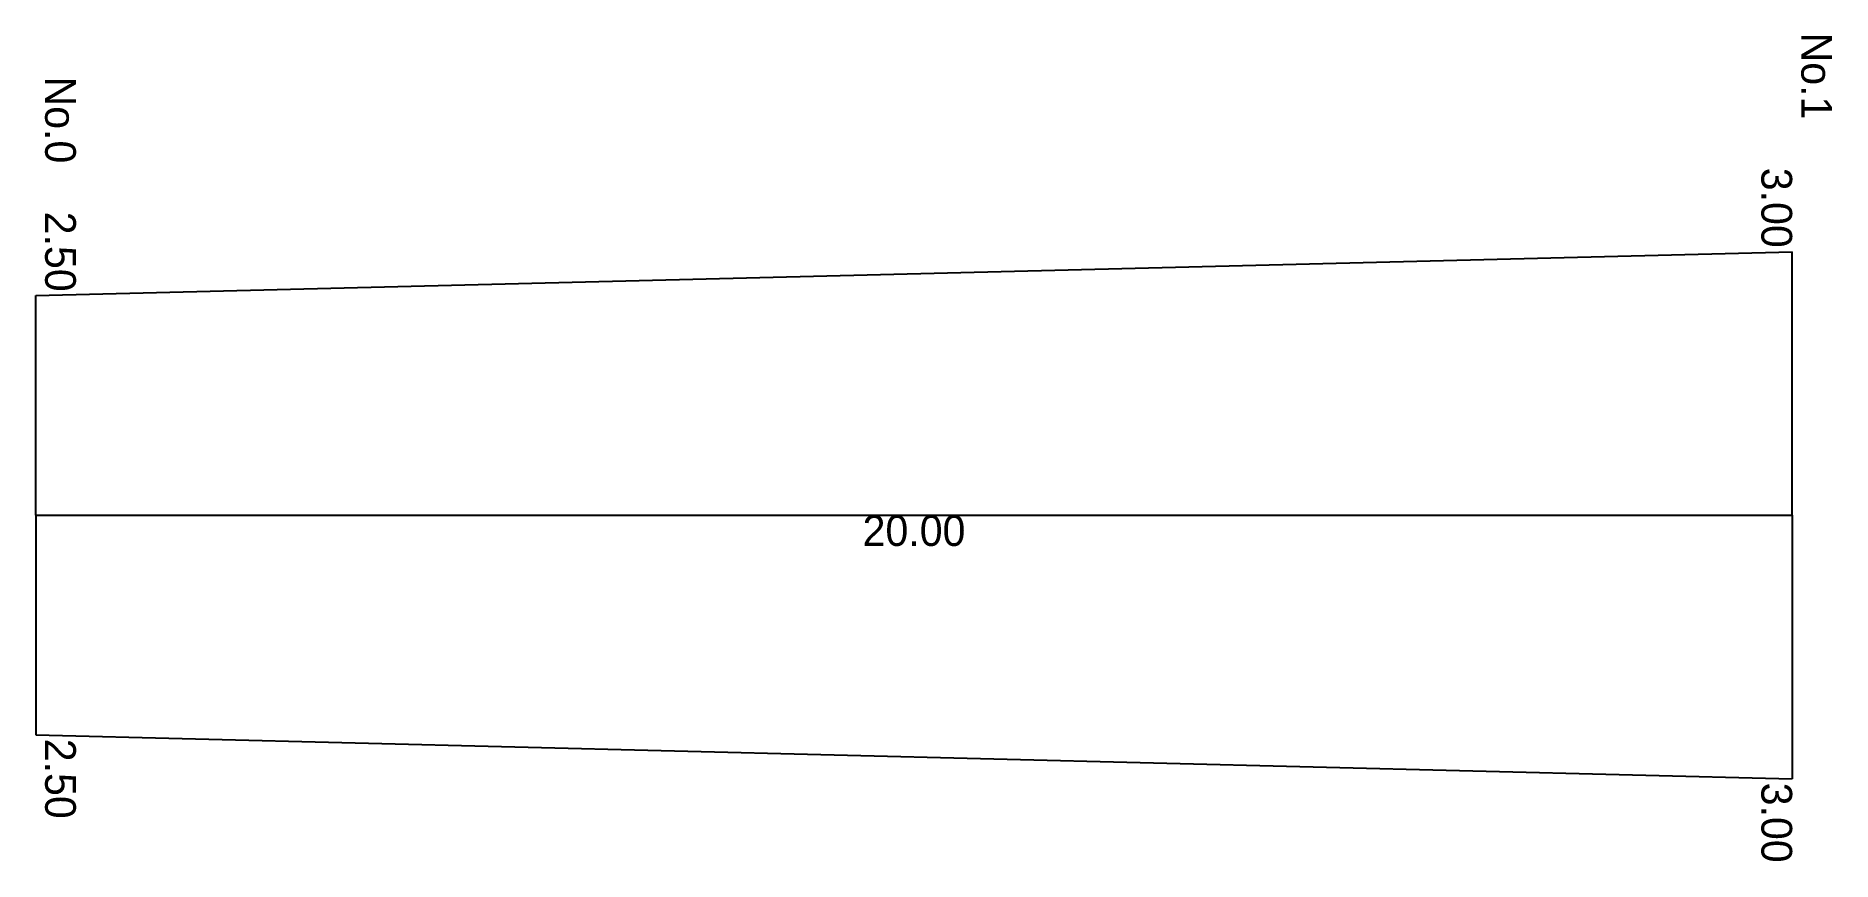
# Model space of a CAD drawing. Header units: millimetres. Extents: x 0 to 20455, y -3937 to 5456.
import ezdxf
from ezdxf.enums import TextEntityAlignment as Align

# ---------------------------------------------------------------- set-up
doc = ezdxf.new("R2010")
doc.units = ezdxf.units.MM

msp = doc.modelspace()

# ---------------------------------------------------------------- linework, layer by layer
at = {"color": 7}
for p, q in [((0, 2500), (20000, 3000)), ((20000, 0), (20000, 3000)), ((0, 0), (0, 2500)), ((0, 0), (0, -2500)), ((0, 0), (20000, 0)), ((20000, 0), (20000, -3000)), ((0, -2500), (20000, -3000))]:
    msp.add_line(p, q, dxfattribs=at)

# ---------------------------------------------------------------- texts
at = {"color": 5}
for s, p in [('No.1', (20000, 5000)), ('No.0', (0, 4500))]:
    msp.add_text(s, height=350, rotation=-90, dxfattribs=at).set_placement(p, align=Align.BOTTOM_CENTER)
at = {"color": 7}
for p in [(20000, 3500), (20000, -3500)]:
    msp.add_text('3.00', height=350, rotation=-90, dxfattribs=at).set_placement(p, align=Align.TOP_CENTER)
for p in [(0, 3000), (0, -3000)]:
    msp.add_text('2.50', height=350, rotation=-90, dxfattribs=at).set_placement(p, align=Align.BOTTOM_CENTER)
msp.add_text('20.00', height=350, dxfattribs=at).set_placement((10000, 0), align=Align.TOP_CENTER)

doc.saveas('drawing.dxf')
